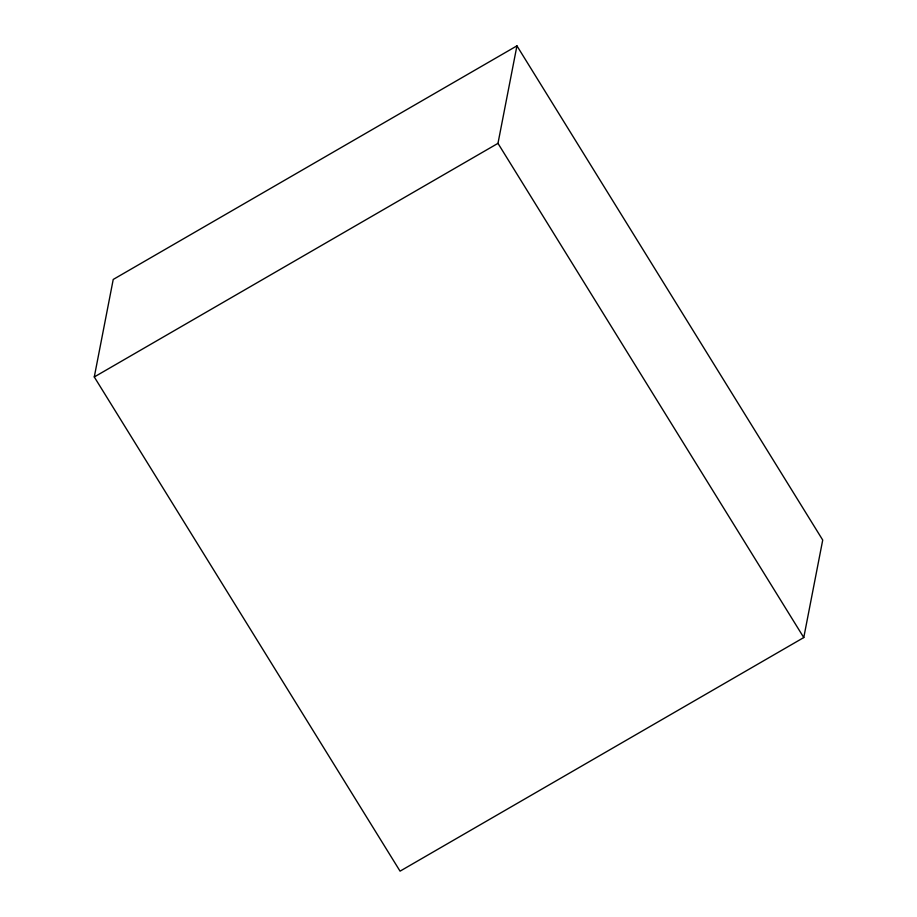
<?xml version="1.0" encoding="UTF-8"?>
<svg xmlns="http://www.w3.org/2000/svg" width="917" height="917" viewBox="0 0 917 917"><rect width="100%" height="100%" fill="white"/><g stroke="black" fill="none" stroke-linecap="round" stroke-linejoin="round"><path stroke-width="1.38" d="M94.279 376.956L113.227 279.444L516.936 45.85L822.721 540.044L803.773 637.556L400.064 871.15L94.279 376.956L497.977 143.35L516.936 45.85M497.977 143.35L803.773 637.556"/></g></svg>
